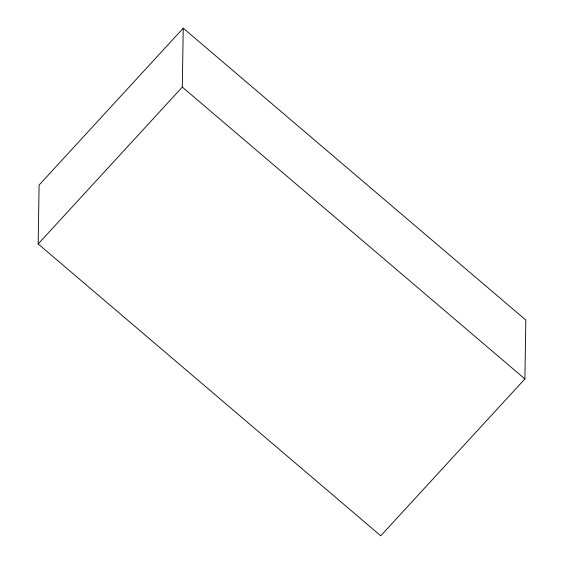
<?xml version="1.0" encoding="UTF-8"?>
<svg xmlns="http://www.w3.org/2000/svg" width="564" height="564" viewBox="0 0 564 564"><rect width="100%" height="100%" fill="white"/><g stroke="black" fill="none" stroke-linecap="round" stroke-linejoin="round"><path stroke-width="0.85" d="M38.176 243.958L39.099 185.062L183.237 28.2L525.824 320.042L524.901 378.938L380.763 535.8L38.176 243.958L182.313 87.096L183.237 28.2M182.313 87.096L524.901 378.938"/></g></svg>
